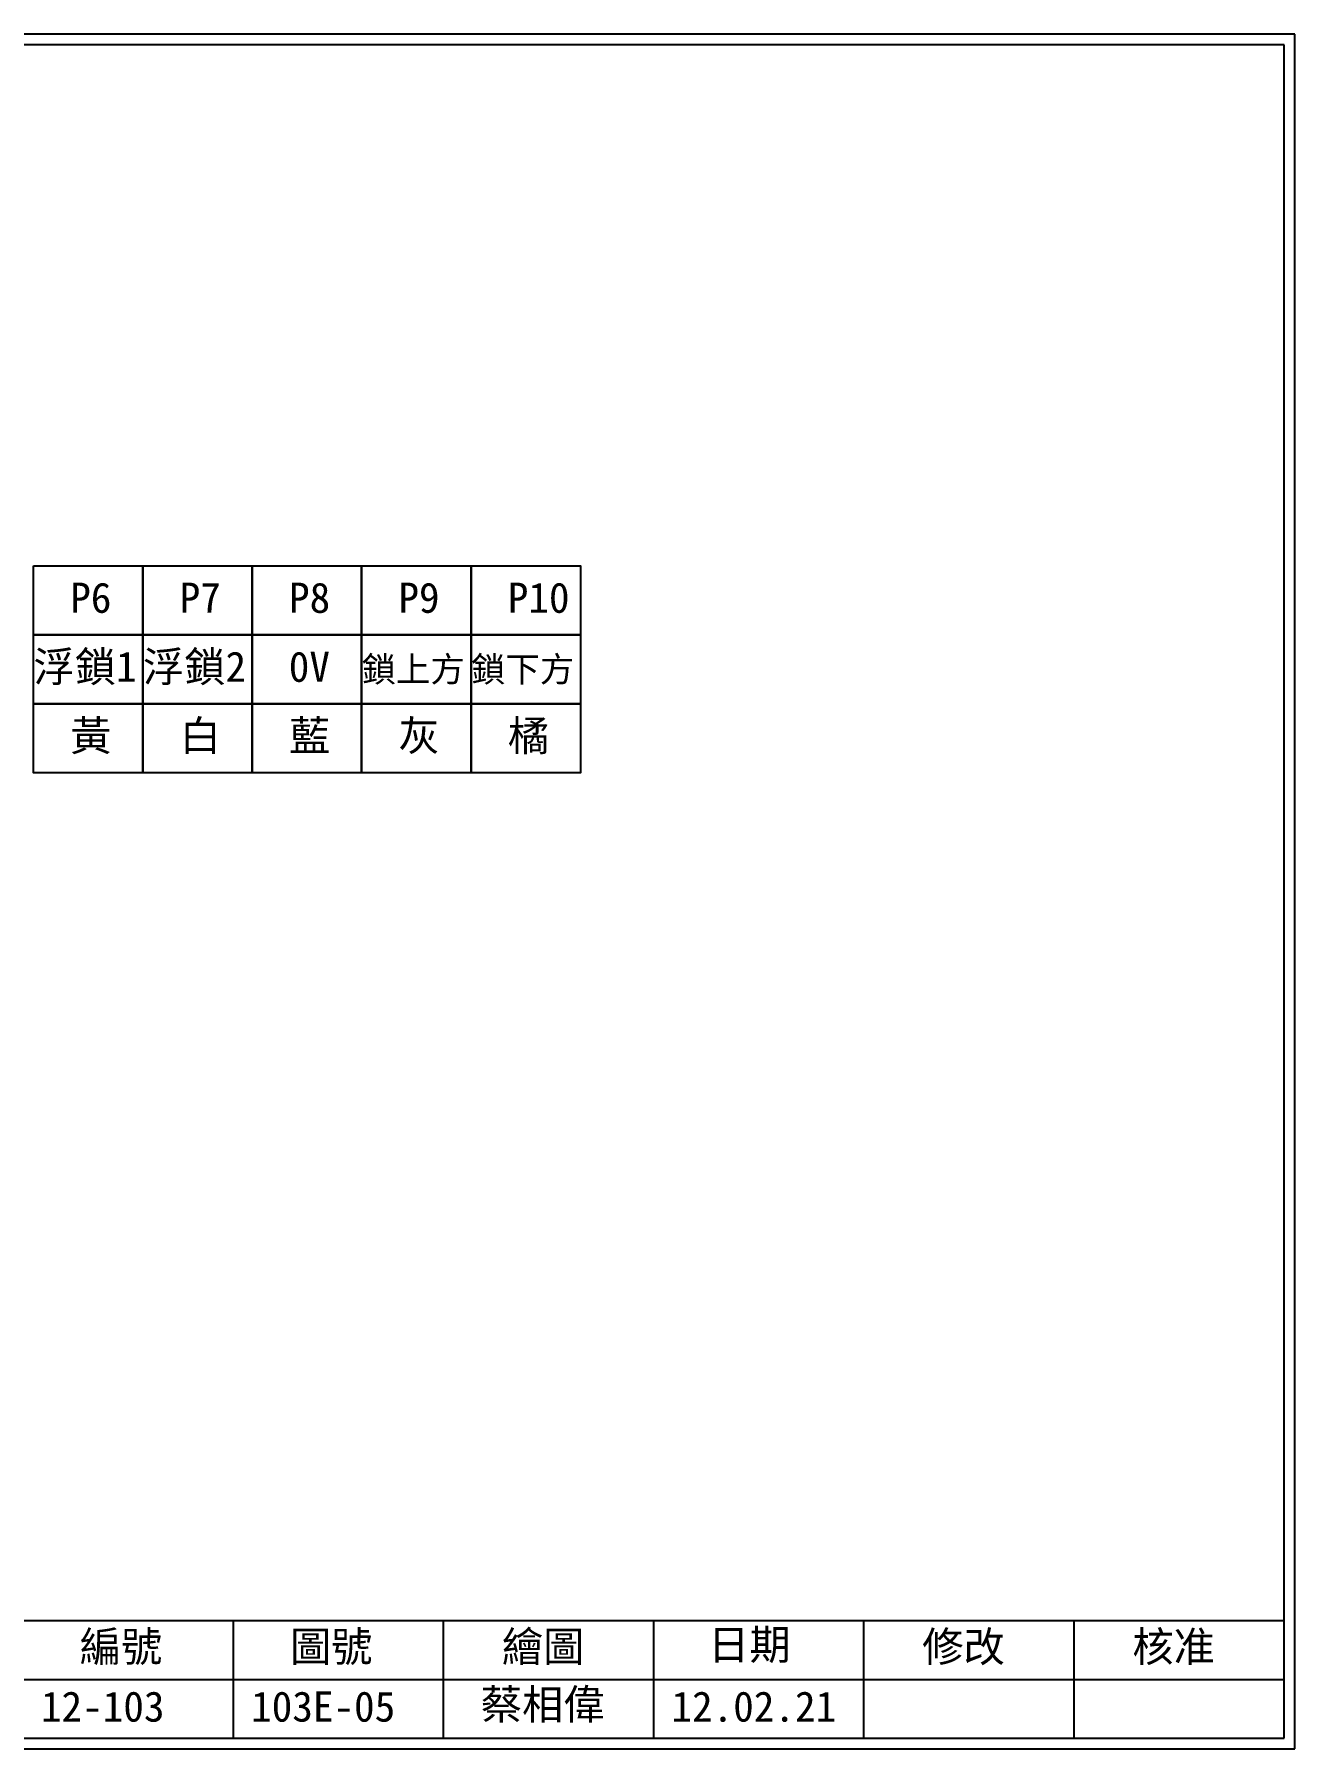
# Model space of a CAD drawing. Extents: x 10 to 297, y 3 to 207.
# Drawn here: x 147.1 to 297, y 3 to 207 of the extents above; entities that cross this region are included whole.
import ezdxf

# ---------------------------------------------------------------- set-up
doc = ezdxf.new("R2010")
doc.units = 0
doc.layers.add('圖框層', color=7, linetype='CONTINUOUS')
doc.layers.add('標尺寸層', color=3, linetype='CONTINUOUS')
doc.styles.add('STSL', font='KAIU.TTF')

msp = doc.modelspace()

# ---------------------------------------------------------------- linework, layer by layer
at = {"layer": '圖框層', "color": 7}
for p, q in [((297, 206.97), (10, 206.97)), ((297, 3), (297, 206.97)), ((295.75, 205.72), (11.25, 205.72)), ((295.75, 4.25), (295.75, 205.72)), ((11.25, 18.25), (295.75, 18.25)), ((170.75, 4.25), (170.75, 18.25)), ((195.75, 4.25), (195.75, 18.25)), ((220.75, 4.25), (220.75, 18.25)), ((245.75, 4.25), (245.75, 18.25)), ((270.75, 4.25), (270.75, 18.25)), ((145.75, 11.25), (295.75, 11.25)), ((11.25, 4.25), (295.75, 4.25)), ((10, 3), (297, 3))]:
    msp.add_line(p, q, dxfattribs=at)
at = {"layer": '標尺寸層', "color": 7}
for points in [[(146.97, 143.74), (159.99, 143.74), (159.99, 135.53), (146.97, 135.53)], [(159.99, 143.74), (173, 143.74), (173, 135.53), (159.99, 135.53)], [(173, 143.74), (186.01, 143.74), (186.01, 135.53), (173, 135.53)], [(186.01, 143.74), (199.02, 143.74), (199.02, 135.53), (186.01, 135.53)], [(199.02, 143.74), (212.03, 143.74), (212.03, 135.53), (199.02, 135.53)], [(146.97, 135.53), (159.99, 135.53), (159.99, 127.32), (146.97, 127.32)], [(159.99, 135.53), (173, 135.53), (173, 127.32), (159.99, 127.32)], [(173, 135.53), (186.01, 135.53), (186.01, 127.32), (173, 127.32)], [(186.01, 135.53), (199.02, 135.53), (199.02, 127.32), (186.01, 127.32)], [(199.02, 135.53), (212.03, 135.53), (212.03, 127.32), (199.02, 127.32)], [(146.97, 127.32), (159.99, 127.32), (159.99, 119.11), (146.97, 119.11)], [(159.99, 127.32), (173, 127.32), (173, 119.11), (159.99, 119.11)], [(173, 127.32), (186.01, 127.32), (186.01, 119.11), (173, 119.11)], [(186.01, 127.32), (199.02, 127.32), (199.02, 119.11), (186.01, 119.11)], [(199.02, 127.32), (212.03, 127.32), (212.03, 119.11), (199.02, 119.11)]]:
    msp.add_lwpolyline(points, close=True, dxfattribs=at)

# ---------------------------------------------------------------- texts
at = {"layer": '圖框層', "color": 4, "style": 'STSL'}
for s, height, p in [('P6', 3.6, (151.34, 138.14)), ('P7', 3.6, (164.36, 138.14)), ('P8', 3.6, (177.37, 138.14)), ('P9', 3.6, (190.38, 138.14)), ('P10', 3.6, (203.39, 138.14)), ('浮鎖1', 3.6, (146.97, 129.93)), ('浮鎖2', 3.6, (159.99, 129.93)), ('0V', 3.6, (177.34, 129.93)), ('鎖上方', 3, (186.01, 129.93)), ('鎖下方', 3, (199.02, 129.93)), ('黃', 3.6, (151.34, 121.72)), ('白', 3.6, (164.36, 121.72)), ('藍', 3.6, (177.37, 121.72)), ('灰', 3.6, (190.38, 121.72)), ('橘', 3.6, (203.39, 121.72)), ('編號', 3.6, (152.47, 13.34)), ('圖號', 3.6, (177.47, 13.34)), ('繪圖', 3.6, (202.69, 13.34)), ('日期', 3.6, (227.22, 13.59)), ('修改', 3.6, (252.69, 13.34)), ('核准', 3.6, (277.69, 13.34)), ('蔡相偉', 3.6, (200.18, 6.47)), ('12-103', 3.6, (147.86, 6.22)), ('103E-05', 3.6, (172.86, 6.22)), ('12.02.21', 3.6, (222.86, 6.22))]:
    msp.add_text(s, height=height, dxfattribs=at).set_placement(p)

doc.saveas('drawing.dxf')
